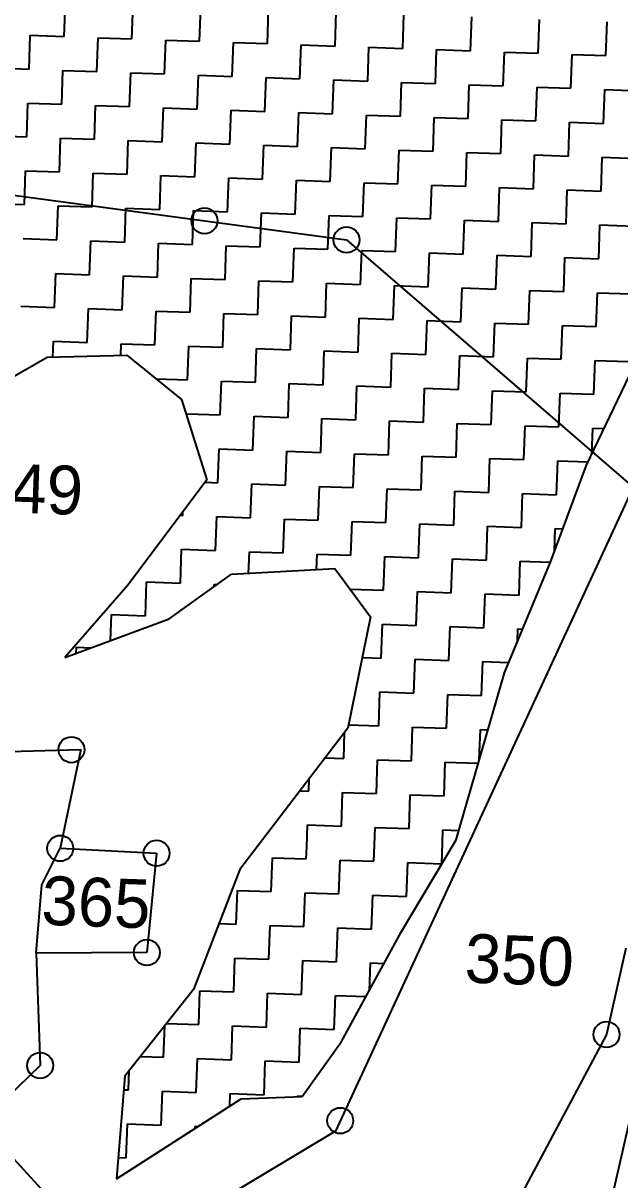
# Model space of a CAD drawing. Header units: metres. Extents: x 287345 to 291891, y 1993918 to 1999987.
# Drawn here: x 289966.5 to 290143.7, y 1997145.8 to 1997489.3 of the extents above; entities that cross this region are included whole.
import ezdxf
from ezdxf.enums import TextEntityAlignment as Align

# ---------------------------------------------------------------- set-up
doc = ezdxf.new("R2010")
doc.units = ezdxf.units.M
doc.header["$MEASUREMENT"] = 0
for name, color, linetype in [('POLY_HATCH', 12, 'Continuous'), ('POLY_PARCEL', 6, 'Continuous'), ('TEXT_PARCEL', 7, 'Continuous')]:
    doc.layers.add(name, color=color, linetype=linetype)
doc.styles.add('TEXT_MAP', font='')
doc.styles.get('TEXT_MAP').set_extended_font_data('Kruti Dev 050')

msp = doc.modelspace()

# ---------------------------------------------------------------- linework, layer by layer
for centre in [(290020.36, 1997430.57), (290062.56, 1997424.92), (289980.89, 1997273.55), (289977.56, 1997244.28), (290006.17, 1997242.81), (290003.28, 1997213.34), (290139.8, 1997188.99), (289971.58, 1997179.81), (290060.71, 1997163.42)]:
    msp.add_circle(centre, 3.85)
at = {"layer": 'POLY_HATCH', "linetype": 'Continuous'}
for p, q in [((289978.72, 1997485.3), (289979.07, 1997495.35)), ((289998.83, 1997484.58), (289999.18, 1997494.64)), ((290018.94, 1997483.87), (290019.29, 1997493.93)), ((290039.05, 1997483.16), (290039.4, 1997493.22)), ((290059.15, 1997482.45), (290059.51, 1997492.5)), ((290079.26, 1997481.74), (290079.62, 1997491.79)), ((290099.37, 1997481.03), (290099.73, 1997491.08)), ((290119.48, 1997480.31), (290119.84, 1997490.37)), ((290139.59, 1997479.6), (290139.95, 1997489.66)), ((289968.31, 1997475.6), (289968.66, 1997485.65)), ((289968.66, 1997485.65), (289978.72, 1997485.3)), ((289988.42, 1997474.89), (289988.77, 1997484.94)), ((289988.77, 1997484.94), (289998.83, 1997484.58)), ((290008.53, 1997474.17), (290008.88, 1997484.23)), ((290008.88, 1997484.23), (290018.94, 1997483.87)), ((290028.64, 1997473.46), (290028.99, 1997483.52)), ((290028.99, 1997483.52), (290039.05, 1997483.16)), ((290048.74, 1997472.75), (290049.1, 1997482.81)), ((290049.1, 1997482.81), (290059.15, 1997482.45)), ((290068.85, 1997472.04), (290069.21, 1997482.09)), ((290069.21, 1997482.09), (290079.26, 1997481.74)), ((290088.96, 1997471.33), (290089.32, 1997481.38)), ((290089.32, 1997481.38), (290099.37, 1997481.03)), ((290109.07, 1997470.62), (290109.43, 1997480.67)), ((290109.43, 1997480.67), (290119.48, 1997480.31)), ((290129.18, 1997469.9), (290129.54, 1997479.96)), ((290129.54, 1997479.96), (290139.59, 1997479.6)), ((289958.25, 1997475.95), (289968.31, 1997475.6)), ((289978.01, 1997465.19), (289978.36, 1997475.24)), ((289978.36, 1997475.24), (289988.42, 1997474.89)), ((289998.12, 1997464.48), (289998.47, 1997474.53)), ((289998.47, 1997474.53), (290008.53, 1997474.17)), ((290018.22, 1997463.76), (290018.58, 1997473.82)), ((290018.58, 1997473.82), (290028.64, 1997473.46)), ((290038.33, 1997463.05), (290038.69, 1997473.11)), ((290038.69, 1997473.11), (290048.74, 1997472.75)), ((290058.44, 1997462.34), (290058.8, 1997472.39)), ((290058.8, 1997472.39), (290068.85, 1997472.04)), ((290078.55, 1997461.63), (290078.91, 1997471.68)), ((290078.91, 1997471.68), (290088.96, 1997471.33)), ((290098.66, 1997460.92), (290099.02, 1997470.97)), ((290099.02, 1997470.97), (290109.07, 1997470.62)), ((290118.77, 1997460.21), (290119.13, 1997470.26)), ((290119.13, 1997470.26), (290129.18, 1997469.9)), ((290138.88, 1997459.49), (290139.23, 1997469.55)), ((290139.23, 1997469.55), (290149.29, 1997469.19)), ((289967.6, 1997455.49), (289967.95, 1997465.54)), ((289967.95, 1997465.54), (289978.01, 1997465.19)), ((289987.71, 1997454.78), (289988.06, 1997464.83)), ((289988.06, 1997464.83), (289998.12, 1997464.48)), ((290007.81, 1997454.06), (290008.17, 1997464.12)), ((290008.17, 1997464.12), (290018.22, 1997463.76)), ((290027.92, 1997453.35), (290028.28, 1997463.41)), ((290028.28, 1997463.41), (290038.33, 1997463.05)), ((290048.03, 1997452.64), (290048.39, 1997462.7)), ((290048.39, 1997462.7), (290058.44, 1997462.34)), ((290068.14, 1997451.93), (290068.5, 1997461.98)), ((290068.5, 1997461.98), (290078.55, 1997461.63)), ((290088.25, 1997451.22), (290088.61, 1997461.27)), ((290088.61, 1997461.27), (290098.66, 1997460.92)), ((290108.36, 1997450.51), (290108.72, 1997460.56)), ((290108.72, 1997460.56), (290118.77, 1997460.21)), ((290128.47, 1997449.8), (290128.82, 1997459.85)), ((290128.82, 1997459.85), (290138.88, 1997459.49)), ((289957.54, 1997455.84), (289967.6, 1997455.49)), ((289977.3, 1997445.08), (289977.65, 1997455.13)), ((289977.65, 1997455.13), (289987.71, 1997454.78)), ((289997.4, 1997444.37), (289997.76, 1997454.42)), ((289997.76, 1997454.42), (290007.81, 1997454.06)), ((290017.51, 1997443.65), (290017.87, 1997453.71)), ((290017.87, 1997453.71), (290027.92, 1997453.35)), ((290037.62, 1997442.94), (290037.98, 1997453)), ((290037.98, 1997453), (290048.03, 1997452.64)), ((290057.73, 1997442.23), (290058.09, 1997452.29)), ((290058.09, 1997452.29), (290068.14, 1997451.93)), ((290077.84, 1997441.52), (290078.2, 1997451.57)), ((290078.2, 1997451.57), (290088.25, 1997451.22)), ((290097.95, 1997440.81), (290098.31, 1997450.86)), ((290098.31, 1997450.86), (290108.36, 1997450.51)), ((290118.06, 1997440.1), (290118.41, 1997450.15)), ((290118.41, 1997450.15), (290128.47, 1997449.8)), ((290138.17, 1997439.39), (290138.52, 1997449.44)), ((290138.52, 1997449.44), (290148.58, 1997449.08)), ((289966.89, 1997435.38), (289967.24, 1997445.43)), ((289967.24, 1997445.43), (289977.3, 1997445.08)), ((289986.99, 1997434.67), (289987.35, 1997444.72)), ((289987.35, 1997444.72), (289997.4, 1997444.37)), ((290007.1, 1997433.96), (290007.46, 1997444.01)), ((290007.46, 1997444.01), (290017.51, 1997443.65)), ((290027.21, 1997433.24), (290027.57, 1997443.3)), ((290027.57, 1997443.3), (290037.62, 1997442.94)), ((290047.32, 1997432.53), (290047.68, 1997442.59)), ((290047.68, 1997442.59), (290057.73, 1997442.23)), ((290067.43, 1997431.82), (290067.79, 1997441.88)), ((290067.79, 1997441.88), (290077.84, 1997441.52)), ((290087.54, 1997431.11), (290087.89, 1997441.16)), ((290087.89, 1997441.16), (290097.95, 1997440.81)), ((290107.65, 1997430.4), (290108, 1997440.45)), ((290108, 1997440.45), (290118.06, 1997440.1)), ((290127.76, 1997429.69), (290128.11, 1997439.74)), ((290128.11, 1997439.74), (290138.17, 1997439.39)), ((289956.83, 1997435.73), (289966.89, 1997435.38)), ((289976.58, 1997424.97), (289976.94, 1997435.02)), ((289976.94, 1997435.02), (289986.99, 1997434.67)), ((289996.69, 1997424.26), (289997.05, 1997434.31)), ((289997.05, 1997434.31), (290007.1, 1997433.96)), ((290016.8, 1997423.55), (290017.16, 1997433.6)), ((290017.16, 1997433.6), (290027.21, 1997433.24)), ((290036.91, 1997422.83), (290037.27, 1997432.89)), ((290037.27, 1997432.89), (290047.32, 1997432.53)), ((290057.02, 1997422.12), (290057.38, 1997432.18)), ((290057.38, 1997432.18), (290067.43, 1997431.82)), ((290077.13, 1997421.41), (290077.48, 1997431.47)), ((290077.48, 1997431.47), (290087.54, 1997431.11)), ((290097.24, 1997420.7), (290097.59, 1997430.75)), ((290097.59, 1997430.75), (290107.65, 1997430.4)), ((290117.35, 1997419.99), (290117.7, 1997430.04)), ((290117.7, 1997430.04), (290127.76, 1997429.69)), ((290137.46, 1997419.28), (290137.81, 1997429.33)), ((290137.81, 1997429.33), (290147.87, 1997428.97)), ((289966.53, 1997425.32), (289976.58, 1997424.97)), ((289986.28, 1997414.56), (289986.64, 1997424.61)), ((289986.64, 1997424.61), (289996.69, 1997424.26)), ((290006.39, 1997413.85), (290006.75, 1997423.9)), ((290006.75, 1997423.9), (290016.8, 1997423.55)), ((290026.5, 1997413.14), (290026.86, 1997423.19)), ((290026.86, 1997423.19), (290036.91, 1997422.83)), ((290046.61, 1997412.42), (290046.97, 1997422.48)), ((290046.97, 1997422.48), (290057.02, 1997422.12)), ((290066.72, 1997411.71), (290067.07, 1997421.77)), ((290067.07, 1997421.77), (290077.13, 1997421.41)), ((290086.83, 1997411), (290087.18, 1997421.06)), ((290087.18, 1997421.06), (290097.24, 1997420.7)), ((290106.94, 1997410.29), (290107.29, 1997420.34)), ((290107.29, 1997420.34), (290117.35, 1997419.99)), ((290127.05, 1997409.58), (290127.4, 1997419.63)), ((290127.4, 1997419.63), (290137.46, 1997419.28)), ((289975.87, 1997404.86), (289976.23, 1997414.91)), ((289976.23, 1997414.91), (289986.28, 1997414.56)), ((289995.98, 1997404.15), (289996.34, 1997414.2)), ((289996.34, 1997414.2), (290006.39, 1997413.85)), ((290016.09, 1997403.44), (290016.45, 1997413.49)), ((290016.45, 1997413.49), (290026.5, 1997413.14)), ((290036.2, 1997402.73), (290036.55, 1997412.78)), ((290036.55, 1997412.78), (290046.61, 1997412.42)), ((290056.31, 1997402.01), (290056.66, 1997412.07)), ((290056.66, 1997412.07), (290066.72, 1997411.71)), ((290076.42, 1997401.3), (290076.77, 1997411.36)), ((290076.77, 1997411.36), (290086.83, 1997411)), ((290096.53, 1997400.59), (290096.88, 1997410.64)), ((290096.88, 1997410.64), (290106.94, 1997410.29)), ((290116.64, 1997399.88), (290116.99, 1997409.93)), ((290116.99, 1997409.93), (290127.05, 1997409.58)), ((290136.74, 1997399.17), (290137.1, 1997409.22)), ((290137.1, 1997409.22), (290147.15, 1997408.87)), ((289965.82, 1997405.22), (289975.87, 1997404.86)), ((289985.57, 1997394.45), (289985.93, 1997404.5)), ((289985.93, 1997404.5), (289995.98, 1997404.15)), ((290005.68, 1997393.74), (290006.04, 1997403.79)), ((290006.04, 1997403.79), (290016.09, 1997403.44)), ((290025.79, 1997393.03), (290026.14, 1997403.08)), ((290026.14, 1997403.08), (290036.2, 1997402.73)), ((290045.9, 1997392.31), (290046.25, 1997402.37)), ((290046.25, 1997402.37), (290056.31, 1997402.01)), ((290066.01, 1997391.6), (290066.36, 1997401.66)), ((290066.36, 1997401.66), (290076.42, 1997401.3)), ((290086.12, 1997390.89), (290086.47, 1997400.95)), ((290086.47, 1997400.95), (290096.53, 1997400.59)), ((290106.22, 1997390.18), (290106.58, 1997400.23)), ((290106.58, 1997400.23), (290116.64, 1997399.88)), ((290126.33, 1997389.47), (290126.69, 1997399.52)), ((290126.69, 1997399.52), (290136.74, 1997399.17)), ((289975.35, 1997390.12), (289975.52, 1997394.81)), ((289975.52, 1997394.81), (289985.57, 1997394.45)), ((289995.5, 1997390.59), (289995.63, 1997394.09)), ((289995.63, 1997394.09), (290005.68, 1997393.74)), ((290015.38, 1997383.33), (290015.73, 1997393.38)), ((290015.73, 1997393.38), (290025.79, 1997393.03)), ((290035.49, 1997382.62), (290035.84, 1997392.67)), ((290035.84, 1997392.67), (290045.9, 1997392.31)), ((290055.6, 1997381.9), (290055.95, 1997391.96)), ((290055.95, 1997391.96), (290066.01, 1997391.6)), ((290075.71, 1997381.19), (290076.06, 1997391.25)), ((290076.06, 1997391.25), (290086.12, 1997390.89)), ((290095.81, 1997380.48), (290096.17, 1997390.54)), ((290096.17, 1997390.54), (290106.22, 1997390.18)), ((290115.92, 1997379.77), (290116.28, 1997389.82)), ((290116.28, 1997389.82), (290126.33, 1997389.47)), ((290136.03, 1997379.06), (290136.39, 1997389.11)), ((290136.39, 1997389.11), (290146.44, 1997388.76)), ((290006.02, 1997383.66), (290015.38, 1997383.33)), ((290025.08, 1997372.92), (290025.43, 1997382.97)), ((290025.43, 1997382.97), (290035.49, 1997382.62)), ((290045.19, 1997372.21), (290045.54, 1997382.26)), ((290045.54, 1997382.26), (290055.6, 1997381.9)), ((290065.3, 1997371.49), (290065.65, 1997381.55)), ((290065.65, 1997381.55), (290075.71, 1997381.19)), ((290085.4, 1997370.78), (290085.76, 1997380.84)), ((290085.76, 1997380.84), (290095.81, 1997380.48)), ((290105.51, 1997370.07), (290105.87, 1997380.13)), ((290105.87, 1997380.13), (290115.92, 1997379.77)), ((290125.62, 1997369.36), (290125.98, 1997379.41)), ((290125.98, 1997379.41), (290136.03, 1997379.06)), ((290015.01, 1997373.01), (290015.02, 1997373.27)), ((290015.02, 1997373.27), (290025.08, 1997372.92)), ((290034.78, 1997362.51), (290035.13, 1997372.56)), ((290035.13, 1997372.56), (290045.19, 1997372.21)), ((290054.89, 1997361.8), (290055.24, 1997371.85)), ((290055.24, 1997371.85), (290065.3, 1997371.49)), ((290074.99, 1997361.08), (290075.35, 1997371.14)), ((290075.35, 1997371.14), (290085.4, 1997370.78)), ((290095.1, 1997360.37), (290095.46, 1997370.43)), ((290095.46, 1997370.43), (290105.51, 1997370.07)), ((290115.21, 1997359.66), (290115.57, 1997369.72)), ((290115.57, 1997369.72), (290125.62, 1997369.36)), ((290135.4, 1997361.24), (290135.68, 1997369)), ((290135.68, 1997369), (290139.06, 1997368.88)), ((290024.37, 1997352.81), (290024.72, 1997362.86)), ((290024.72, 1997362.86), (290034.78, 1997362.51)), ((290044.47, 1997352.1), (290044.83, 1997362.15)), ((290044.83, 1997362.15), (290054.89, 1997361.8)), ((290064.58, 1997351.39), (290064.94, 1997361.44)), ((290064.94, 1997361.44), (290074.99, 1997361.08)), ((290084.69, 1997350.67), (290085.05, 1997360.73)), ((290085.05, 1997360.73), (290095.1, 1997360.37)), ((290104.8, 1997349.96), (290105.16, 1997360.02)), ((290105.16, 1997360.02), (290115.21, 1997359.66)), ((290124.91, 1997349.25), (290125.27, 1997359.31)), ((290125.27, 1997359.31), (290134.33, 1997358.98)), ((290020.54, 1997352.94), (290024.37, 1997352.81)), ((290034.06, 1997342.4), (290034.42, 1997352.45)), ((290034.42, 1997352.45), (290044.47, 1997352.1)), ((290054.17, 1997341.69), (290054.53, 1997351.74)), ((290054.53, 1997351.74), (290064.58, 1997351.39)), ((290074.28, 1997340.98), (290074.64, 1997351.03)), ((290074.64, 1997351.03), (290084.69, 1997350.67)), ((290094.39, 1997340.26), (290094.75, 1997350.32)), ((290094.75, 1997350.32), (290104.8, 1997349.96)), ((290114.5, 1997339.55), (290114.86, 1997349.61)), ((290114.86, 1997349.61), (290124.91, 1997349.25)), ((290013.19, 1997343.14), (290013.96, 1997343.11)), ((290013.96, 1997343.11), (290013.99, 1997344.21)), ((290023.65, 1997332.7), (290024.01, 1997342.75)), ((290024.01, 1997342.75), (290034.06, 1997342.4)), ((290043.76, 1997331.99), (290044.12, 1997342.04)), ((290044.12, 1997342.04), (290054.17, 1997341.69)), ((290063.87, 1997331.28), (290064.23, 1997341.33)), ((290064.23, 1997341.33), (290074.28, 1997340.98)), ((290083.98, 1997330.56), (290084.34, 1997340.62)), ((290084.34, 1997340.62), (290094.39, 1997340.26)), ((290104.09, 1997329.85), (290104.45, 1997339.91)), ((290104.45, 1997339.91), (290114.5, 1997339.55)), ((290124.32, 1997332.44), (290124.55, 1997339.2)), ((290124.55, 1997339.2), (290126.81, 1997339.12)), ((290013.24, 1997323), (290013.6, 1997333.06)), ((290013.6, 1997333.06), (290023.65, 1997332.7)), ((290033.48, 1997325.89), (290033.71, 1997332.34)), ((290033.71, 1997332.34), (290043.76, 1997331.99)), ((290053.65, 1997327.01), (290053.82, 1997331.63)), ((290053.82, 1997331.63), (290063.87, 1997331.28)), ((290073.57, 1997320.87), (290073.93, 1997330.92)), ((290073.93, 1997330.92), (290083.98, 1997330.56)), ((290093.68, 1997320.15), (290094.04, 1997330.21)), ((290094.04, 1997330.21), (290104.09, 1997329.85)), ((290113.79, 1997319.44), (290114.14, 1997329.5)), ((290114.14, 1997329.5), (290123.1, 1997329.18)), ((290002.83, 1997313.3), (290003.19, 1997323.36)), ((290003.19, 1997323.36), (290013.24, 1997323)), ((290023.27, 1997321.93), (290023.3, 1997322.64)), ((290023.3, 1997322.64), (290024.23, 1997322.61)), ((290063.62, 1997321.22), (290073.57, 1997320.87)), ((290083.27, 1997310.46), (290083.63, 1997320.51)), ((290083.63, 1997320.51), (290093.68, 1997320.15)), ((290103.38, 1997309.74), (290103.73, 1997319.8)), ((290103.73, 1997319.8), (290113.79, 1997319.44)), ((289992.51, 1997305.98), (289992.78, 1997313.66)), ((289992.78, 1997313.66), (290002.83, 1997313.3)), ((290072.86, 1997300.76), (290073.22, 1997310.81)), ((290073.22, 1997310.81), (290083.27, 1997310.46)), ((290092.97, 1997300.05), (290093.32, 1997310.1)), ((290093.32, 1997310.1), (290103.38, 1997309.74)), ((290113.3, 1997305.64), (290113.43, 1997309.39)), ((290113.43, 1997309.39), (290114.84, 1997309.34)), ((289982.31, 1997302.22), (289982.37, 1997303.96)), ((289982.37, 1997303.96), (289986.62, 1997303.81)), ((290067.24, 1997300.96), (290072.86, 1997300.76)), ((290082.56, 1997290.35), (290082.91, 1997300.4)), ((290082.91, 1997300.4), (290092.97, 1997300.05)), ((290102.67, 1997289.64), (290103.02, 1997299.69)), ((290103.02, 1997299.69), (290110.71, 1997299.42)), ((290072.15, 1997280.65), (290072.5, 1997290.7)), ((290072.5, 1997290.7), (290082.56, 1997290.35)), ((290092.26, 1997279.94), (290092.61, 1997289.99)), ((290092.61, 1997289.99), (290102.67, 1997289.64)), ((290063.18, 1997280.97), (290072.15, 1997280.65)), ((290081.85, 1997270.24), (290082.2, 1997280.29)), ((290082.2, 1997280.29), (290092.26, 1997279.94)), ((290061.74, 1997270.95), (290062.01, 1997278.67)), ((290101.99, 1997270.51), (290102.31, 1997279.58)), ((290102.31, 1997279.58), (290104.58, 1997279.5)), ((290056.25, 1997271.14), (290061.74, 1997270.95)), ((290071.44, 1997260.54), (290071.79, 1997270.59)), ((290071.79, 1997270.59), (290081.85, 1997270.24)), ((290091.55, 1997259.83), (290091.9, 1997269.88)), ((290091.9, 1997269.88), (290101.71, 1997269.53)), ((290051.33, 1997261.25), (290051.46, 1997264.87)), ((290048.76, 1997261.34), (290051.33, 1997261.25)), ((290061.03, 1997250.84), (290061.38, 1997260.89)), ((290061.38, 1997260.89), (290071.44, 1997260.54)), ((290081.13, 1997250.13), (290081.49, 1997260.18)), ((290081.49, 1997260.18), (290091.55, 1997259.83)), ((290050.74, 1997244.72), (290050.97, 1997251.2)), ((290050.97, 1997251.2), (290061.03, 1997250.84)), ((290070.9, 1997245.27), (290071.08, 1997250.48)), ((290071.08, 1997250.48), (290081.13, 1997250.13)), ((290091.05, 1997245.82), (290091.19, 1997249.77)), ((290091.19, 1997249.77), (290095.97, 1997249.6)), ((290090.83, 1997239.72), (290091.05, 1997245.82)), ((290050.62, 1997241.14), (290050.74, 1997244.72)), ((290070.72, 1997240.43), (290070.9, 1997245.27)), ((290040.21, 1997231.44), (290040.56, 1997241.5)), ((290040.56, 1997241.5), (290050.62, 1997241.14)), ((290060.31, 1997230.73), (290060.67, 1997240.79)), ((290060.67, 1997240.79), (290070.72, 1997240.43)), ((290080.42, 1997230.02), (290080.78, 1997240.07)), ((290080.78, 1997240.07), (290090.83, 1997239.72)), ((290029.79, 1997221.74), (290030.15, 1997231.8)), ((290030.15, 1997231.8), (290040.21, 1997231.44)), ((290049.9, 1997221.03), (290050.26, 1997231.09)), ((290050.26, 1997231.09), (290060.31, 1997230.73)), ((290070.01, 1997220.32), (290070.37, 1997230.38)), ((290070.37, 1997230.38), (290080.42, 1997230.02)), ((290024.69, 1997221.92), (290029.79, 1997221.74)), ((290039.49, 1997211.33), (290039.85, 1997221.39)), ((290039.85, 1997221.39), (290049.9, 1997221.03)), ((290059.6, 1997210.62), (290059.96, 1997220.68)), ((290059.96, 1997220.68), (290070.01, 1997220.32)), ((290029.08, 1997201.64), (290029.44, 1997211.69)), ((290029.44, 1997211.69), (290039.49, 1997211.33)), ((290049.19, 1997200.92), (290049.55, 1997210.98)), ((290049.55, 1997210.98), (290059.6, 1997210.62)), ((290069.37, 1997202.11), (290069.66, 1997210.27)), ((290069.66, 1997210.27), (290073.74, 1997210.12)), ((290018.67, 1997191.94), (290019.03, 1997201.99)), ((290019.03, 1997201.99), (290029.08, 1997201.64)), ((290038.78, 1997191.23), (290039.14, 1997201.28)), ((290039.14, 1997201.28), (290049.19, 1997200.92)), ((290058.89, 1997190.51), (290059.25, 1997200.57)), ((290059.25, 1997200.57), (290068.35, 1997200.25)), ((290008.26, 1997182.24), (290008.59, 1997191.59)), ((290009.13, 1997192.27), (290018.67, 1997191.94)), ((290028.37, 1997181.53), (290028.73, 1997191.58)), ((290028.73, 1997191.58), (290038.78, 1997191.23)), ((290048.48, 1997180.81), (290048.84, 1997190.87)), ((290048.84, 1997190.87), (290058.89, 1997190.51)), ((290001.36, 1997182.48), (290008.26, 1997182.24)), ((290017.96, 1997171.83), (290018.32, 1997181.88)), ((290018.32, 1997181.88), (290028.37, 1997181.53)), ((290038.07, 1997171.12), (290038.43, 1997181.17)), ((290038.43, 1997181.17), (290048.48, 1997180.81)), ((289997.85, 1997172.54), (289998.06, 1997178.31)), ((289996.42, 1997172.59), (289997.85, 1997172.54)), ((290007.55, 1997162.13), (290007.91, 1997172.18)), ((290007.91, 1997172.18), (290017.96, 1997171.83)), ((290027.88, 1997167.71), (290028.02, 1997171.47)), ((290028.02, 1997171.47), (290038.07, 1997171.12)), ((290048.12, 1997170.58), (290048.13, 1997170.76)), ((290048.13, 1997170.76), (290049.43, 1997170.71)), ((289997.14, 1997152.43), (289997.5, 1997162.48)), ((289997.5, 1997162.48), (290007.55, 1997162.13)), ((290017.58, 1997161.11), (290017.61, 1997161.77)), ((290017.61, 1997161.77), (290018.56, 1997161.74)), ((289994.79, 1997152.51), (289997.14, 1997152.43))]:
    msp.add_line(p, q, dxfattribs=at)
at = {"layer": 'POLY_HATCH'}
for p, q in [((289932.55, 1997366.53), (289973.71, 1997390.08)), ((289973.71, 1997390.08), (289997.37, 1997390.64)), ((289997.37, 1997390.64), (290013.59, 1997377.56)), ((290133.86, 1997358.01), (290148.88, 1997389.44)), ((290013.59, 1997377.56), (290021.08, 1997353.67)), ((290123.11, 1997329.21), (290133.86, 1997358.01)), ((290021.08, 1997353.67), (289997.74, 1997322.53)), ((290109.43, 1997296.35), (290123.11, 1997329.21)), ((290009.89, 1997312.38), (290028.43, 1997325.62)), ((290028.43, 1997325.62), (290059.08, 1997327.31)), ((290059.08, 1997327.31), (290069.7, 1997313.04)), ((289997.74, 1997322.53), (289978.9, 1997300.97)), ((289978.9, 1997300.97), (290009.89, 1997312.38)), ((290069.7, 1997313.04), (290062.97, 1997279.93)), ((290095.17, 1997246.83), (290109.43, 1997296.35)), ((290062.97, 1997279.93), (290030.89, 1997237.98)), ((290078.91, 1997219.61), (290095.17, 1997246.83)), ((290030.89, 1997237.98), (290017.12, 1997202.34)), ((290061.07, 1997186.89), (290078.91, 1997219.61)), ((290159.6, 1997220.92), (290141.48, 1997140.97)), ((290017.12, 1997202.34), (289996.75, 1997176.66)), ((290049.37, 1997170.63), (290061.07, 1997186.89)), ((289996.75, 1997176.66), (289994.28, 1997146.18)), ((289994.28, 1997146.18), (290031.27, 1997169.88)), ((290031.27, 1997169.88), (290049.37, 1997170.63))]:
    msp.add_line(p, q, dxfattribs=at)
at = {"layer": 'POLY_PARCEL'}
for p, q in [((289947.95, 1997440.27), (290062.56, 1997424.92)), ((290062.56, 1997424.92), (290147.67, 1997351.46)), ((290147.67, 1997351.46), (290059.27, 1997160.29)), ((289962.4, 1997273), (289983.68, 1997273.64)), ((289983.68, 1997273.64), (289977.56, 1997244.28)), ((289972.09, 1997233.39), (289977.56, 1997244.28)), ((289977.56, 1997244.28), (290006.17, 1997242.81)), ((290006.17, 1997242.81), (290003.28, 1997213.34)), ((289970.45, 1997213.12), (289972.09, 1997233.39)), ((290145.55, 1997214.6), (290139.8, 1997188.99)), ((290003.28, 1997213.34), (289970.45, 1997213.12)), ((289970.45, 1997213.12), (289971.58, 1997179.81)), ((290139.8, 1997188.99), (290110.99, 1997135.16)), ((289971.58, 1997179.81), (289961.53, 1997170.01)), ((289956.07, 1997160.35), (289988.57, 1997125.01)), ((290059.27, 1997160.29), (290008.8, 1997130.1))]:
    msp.add_line(p, q, dxfattribs=at)

# ---------------------------------------------------------------- texts
at = {"layer": 'TEXT_PARCEL', "style": 'TEXT_MAP'}
for s, p in [('349', (289968.16, 1997351.04)), ('365', (289988.21, 1997228.3)), ('350', (290113.9, 1997211.13))]:
    msp.add_text(s, height=14.488, rotation=357.9734, dxfattribs=at).set_placement(p, align=Align.MIDDLE)

doc.saveas('drawing.dxf')
